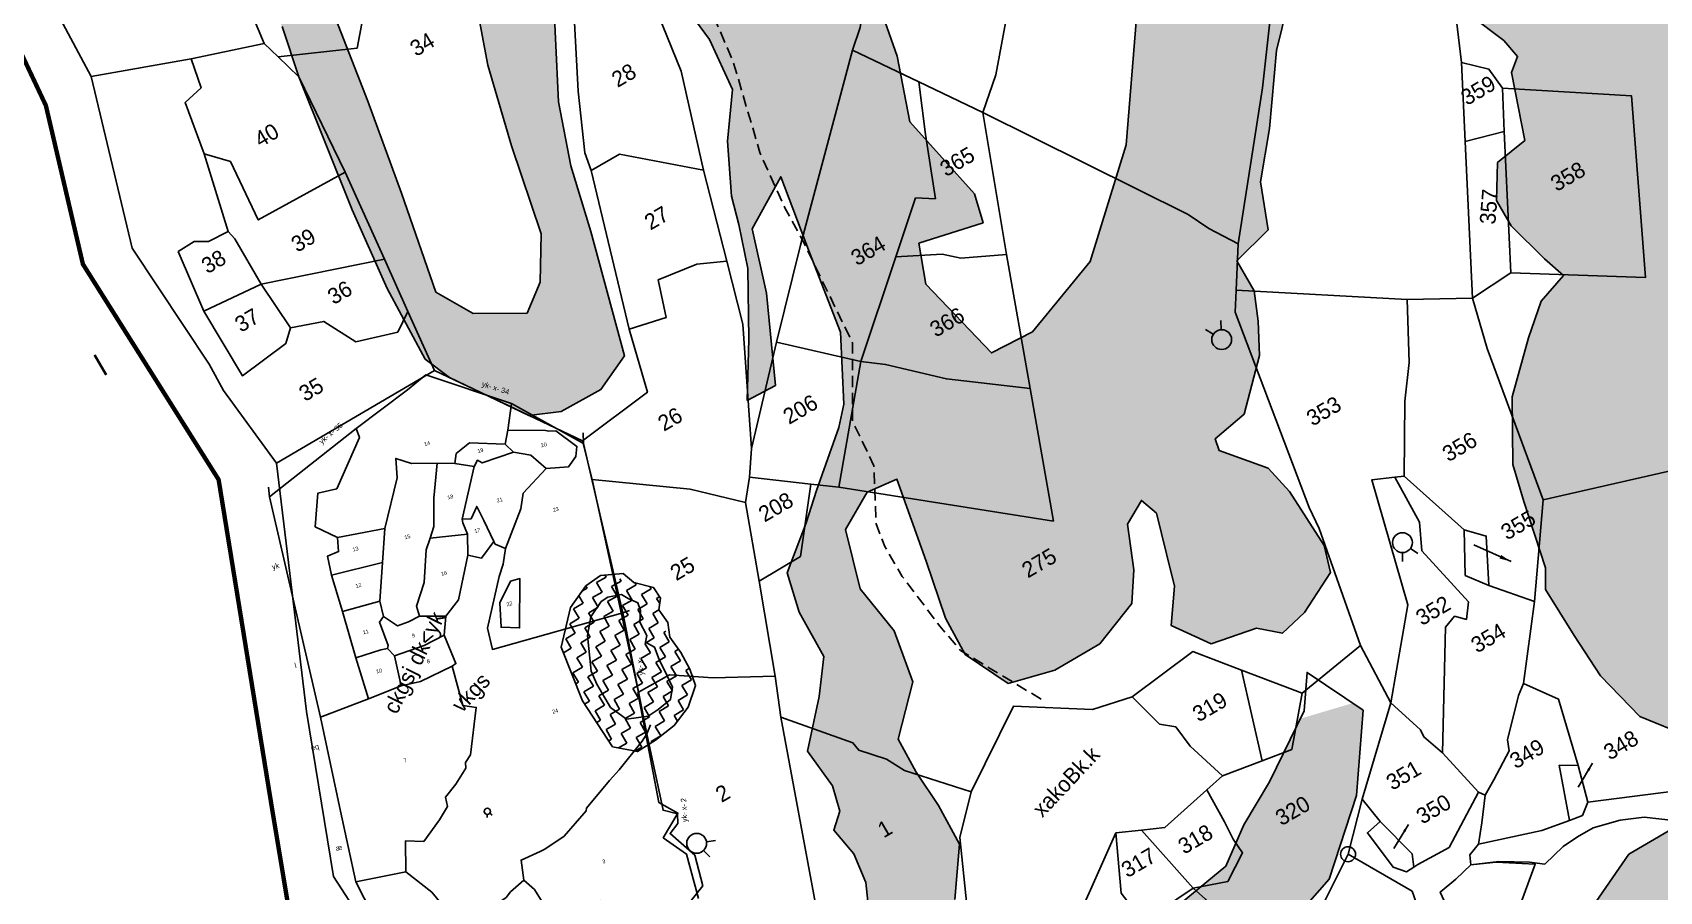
# Model space of a CAD drawing. Header units: metres. Extents: x 285341 to 287626, y 2002767 to 2006293.
# Drawn here: x 285866 to 286588, y 2004473 to 2004854 of the extents above; entities that cross this region are included whole.
import ezdxf
from ezdxf.enums import TextEntityAlignment as Align

# ---------------------------------------------------------------- set-up
doc = ezdxf.new("R2010")
doc.units = ezdxf.units.M
doc.header["$MEASUREMENT"] = 0
doc.linetypes.add('DASHDOT', pattern=[1, 0.5, -0.25, 0, -0.25])
doc.linetypes.add('DASHED', pattern=[0.75, 0.5, -0.25])
for name, color, linetype in [('LINE_FOOTPATH', 1, 'DASHED'), ('LINE_WATER', 4, 'Continuous'), ('POLY_HATCH', 12, 'Continuous'), ('POLY_PARCEL', 6, 'Continuous'), ('POLY_WATER', 4, 'Continuous'), ('SYM_ARROW', 1, 'Continuous'), ('SYM_STONE', 1, 'Continuous'), ('SYM_WELL', 1, 'Continuous'), ('TEXT_MAPIN', 7, 'Continuous'), ('TEXT_MAPOUT', 7, 'Continuous'), ('TEXT_PARCEL', 7, 'Continuous'), ('V_BOUND_STREAM_LINE', 7, 'DASHDOT')]:
    doc.layers.add(name, color=color, linetype=linetype)
doc.styles.get("Standard").update_dxf_attribs({"font": 'arial.ttf'})
doc.styles.add('TEXT_MAP', font='')
doc.styles.get('TEXT_MAP').set_extended_font_data('Kruti Dev 050')
doc.dimstyles.get("Standard").update_dxf_attribs({"dimtxt": 0.18, "dimasz": 0.18, "dimexe": 0.18, "dimexo": 0.0625, "dimgap": 0.09, "dimtad": 0, "dimtih": 1, "dimtoh": 1, "dimdec": 4, "dimzin": 0, "dimdsep": 46, "dimtxsty": 'Standard', "dimcen": 0.09, "dimadec": 0, "dimazin": 0, "dimtfac": 1, "dimtdec": 4, "dimtofl": 0, "dimtmove": 0, "dimatfit": 3, "dimfxl": 0, "dimtolj": 1, "dimtzin": 0, "dimarcsym": 0})
pattern_1 = [(30.2842, (286325.0513, 2002339.1785), (1.750771, 6.6660495), [4.87347, -4.87347]), (120.2842, (286329.2597, 2002341.636), (-6.6660495, 1.750771), [4.87347, -4.87347])]

# ---------------------------------------------------------------- blocks, each defined once
blk = doc.blocks.new('MOTWELL')
for points in [[(-1.54, 2.96), (-0.8, 1.55)], [(1.54, 2.96), (0.8, 1.55)]]:
    blk.add_lwpolyline(points)
blk.add_circle((0, 0), 1.74)
blk = doc.blocks.new('STONE')
blk.add_circle((0, 0), 0.851)
blk = doc.blocks.new('35')
at = {"layer": 'POLY_PARCEL'}
for points in [[(158.77, 884.92), (123.45, 908.24), (113.35, 903.61), (85.43, 892.33)], [(85.43, 892.33), (38.08, 871.75), (36.18, 816.34), (34.63, 765.8)], [(63.87, 845.19), (55.08, 852.62), (60.42, 867.58), (69.45, 867.23), (85.85, 887.77), (85.43, 892.33)], [(153.88, 873.25), (158.77, 884.92)], [(184.1, 776.76), (186.59, 858.14), (158.77, 884.92)], [(38.08, 871.75), (38.78, 876.19)], [(86.47, 843.43), (98.02, 864.95), (99.8, 873.98), (106.33, 869.7), (117.98, 866.85)], [(125.94, 864.6), (127.72, 868.87), (135.08, 872.08), (151.03, 867.19)], [(153.88, 873.25), (151.03, 867.19)], [(166.71, 851.28), (177.05, 849.38), (181.56, 853.18), (183.22, 857.58), (175.62, 867.19), (172.41, 867.79), (170.99, 868.5), (153.88, 873.25)], [(117.98, 866.85), (112.26, 851.38), (108.81, 838.56), (105.84, 833.69)], [(117.98, 866.85), (125.94, 864.6)], [(125.94, 864.6), (134.25, 860.8)], [(134.25, 860.8), (136.51, 863.29), (138.41, 861.51), (153.88, 862.68)], [(151.03, 867.19), (153.88, 862.68)], [(153.88, 862.68), (161.37, 859.24), (166.71, 851.28)], [(186.59, 858.14), (187.69, 863)], [(134.25, 860.8), (122.5, 838.42)], [(138.66, 819.9), (150.44, 836.09), (153.29, 842.85), (166.71, 851.28)], [(56.62, 828.8), (57.21, 837.94), (62.68, 838.66), (63.87, 845.19)], [(63.87, 845.19), (86.47, 843.43)], [(86.47, 843.43), (81.24, 828.47)], [(122.5, 838.42), (122.38, 836.75), (123.21, 831.06)], [(134.14, 824.53), (132.12, 835.21), (130.7, 842.45), (126.66, 837.59), (122.5, 838.42)], [(105.84, 833.69), (102.51, 828.83), (97.76, 814.34), (91.47, 804.49), (91.57, 799.67)], [(105.84, 833.69), (123.21, 831.06)], [(123.21, 831.06), (120.72, 821.44)], [(81.24, 828.47), (56.62, 828.8)], [(57.2, 811.05), (56.62, 828.8)], [(81.24, 828.47), (75.42, 811.26)], [(120.72, 821.44), (126.66, 818.47), (134.14, 824.53)], [(134.14, 824.53), (134.5, 823.1), (138.66, 819.9)], [(103.45, 796.58), (111.21, 802.32), (120.72, 821.44)], [(138.66, 819.9), (135.69, 813.08), (132.36, 807.98), (120.84, 786.01), (120.6, 775.8), (184.1, 776.76)], [(75.42, 811.26), (57.2, 811.05)], [(57.67, 788.49), (57.2, 811.05)], [(75.42, 811.26), (75.29, 803.83)], [(75.29, 803.83), (72.68, 801.81), (73.87, 790.17), (73.15, 788.87)], [(75.29, 803.83), (80.4, 797.89), (85.86, 798.37), (91.57, 799.67)], [(136.89, 804.52), (129.53, 795.97), (127.15, 784.81), (135.47, 782.31), (141.53, 804.63), (136.89, 804.52)], [(91.57, 799.67), (103.45, 796.58)], [(103.45, 796.58), (100.48, 788.16)], [(73.15, 788.87), (69.95, 789.11), (57.67, 788.49)], [(58.62, 768.42), (57.67, 788.49)], [(73.15, 788.87), (75.53, 784.71)], [(75.53, 784.71), (90.14, 785.78), (100.48, 788.16)], [(100.48, 788.16), (102.38, 773.79), (100.39, 773.13)], [(75.53, 784.71), (74.83, 770.36)], [(54.57, 685.48), (58.17, 699.57), (66.36, 697.07), (76.11, 705.03), (81.33, 710.13), (81.57, 714.52), (87.75, 719.27), (94.28, 725.21), (94.76, 727.94), (97.96, 730.79), (106.33, 751.52), (100.39, 754.01), (100.39, 773.13)], [(74.83, 770.36), (58.62, 768.42)], [(100.39, 773.13), (84.1, 770), (74.83, 770.36)], [(180.41, 719.03), (184.1, 776.76)], [(184.1, 776.76), (187.27, 777.01)], [(34.63, 765.8), (32.36, 720.82), (30.81, 686.99)], [(58.62, 768.42), (34.63, 765.8)], [(107.03, 667.65), (108.25, 676.97), (117.87, 678.63), (120.24, 679.11), (130.58, 682.67), (143.65, 691.45), (144.12, 692.64), (157.78, 702.49), (163.53, 706.11), (177.31, 716.32), (180.41, 719.03)], [(143.05, 611.44), (181.18, 638.86), (187.45, 643.44), (187.45, 658.28), (178.9, 671.1), (183.65, 674.78), (184.57, 679.13), (178.51, 682.46), (180.41, 719.03)], [(180.41, 719.03), (183.08, 722.66)], [(30.81, 686.99), (45.22, 620.15)], [(30.81, 686.99), (54.57, 685.48)], [(54.57, 685.48), (63.96, 673.25), (73.11, 653.3)], [(91.46, 659.94), (97.05, 661.84), (99.66, 663.85), (107.03, 667.65)], [(107.03, 667.65), (110.71, 662.07), (113.2, 654.12), (139.1, 649.13), (145.64, 630.85), (143.05, 611.44)], [(73.11, 653.3), (81.84, 657.44), (91.46, 659.94)], [(91.46, 659.94), (87.4, 619.32)], [(73.11, 653.3), (67.79, 622.05)], [(45.22, 620.15), (67.79, 622.05)], [(45.22, 620.15), (45.89, 616.32)], [(67.79, 622.05), (67.48, 618.42)], [(67.79, 622.05), (87.4, 619.32)], [(87.4, 619.32), (91.2, 610.54), (143.05, 611.44)], [(91.2, 610.54), (91.37, 606.27)], [(143.05, 611.44), (143.88, 607.46)]]:
    blk.add_lwpolyline(points, dxfattribs=at)
at = {"layer": 'SYM_WELL'}
for p, xscale, yscale, zscale, rotation in [((98.81, 703.11), 0.8419576398316168, 0.8419576398316168, 0.8419576398316168, 190.4666686674125), ((111.65, 652.57), 0.8162347748310665, 0.8162347748310665, 0.8162347748310665, 184.7473897039186)]:
    blk.add_blockref('MOTWELL', p, dxfattribs=dict(at, xscale=xscale, yscale=yscale, zscale=zscale, rotation=rotation))
at = {"layer": 'TEXT_MAPOUT', "style": 'TEXT_MAP'}
for s, rotation, p in [('yk- x- 35', 25.83878, (73.97, 892.01)), ('yk- x- 34', 327.49022, (152.83, 892.77)), ('yk- x-', 82.05195, (186.65, 750.24)), ('yk- x- 2', 78.22503, (189.24, 679.8)), ('yk- x- 300', 35.05807, (175.66, 627.37)), ('yk- 297', 36.28254, (55.58, 612.9)), ('x-', 52.79923, (57.11, 608.2)), ('yk- x-', 43.97827, (78.5, 612.04)), ('298', 57.07954, (83.74, 607.87)), ('yk- x-', 30.2419, (119.2, 602.03)), ('299', 42.86226, (125.13, 600.15))]:
    blk.add_text(s, height=2.5, rotation=rotation, dxfattribs=at).set_placement(p, align=Align.CENTER)
for s, p in [('yk', (32.44, 838.35)), ('l', (29.5, 791.02)), ('eq', (28.46, 751.64)), ('æ', (27.2, 703.26))]:
    blk.add_text(s, height=2.5, dxfattribs=at).set_placement(p, align=Align.CENTER)
at = {"layer": 'TEXT_PARCEL', "style": 'TEXT_MAP'}
for s, p in [('14', (115.77, 876.04)), ('19', (139.1, 866.47)), ('20', (168.45, 861.39)), ('18', (119.86, 849.07)), ('13', (70.66, 836.88)), ('21', (141.83, 841.73)), ('15', (95.64, 836.17)), ('17', (128.04, 830.54)), ('23', (166.14, 830.71)), ('12', (67.64, 819.98)), ('16', (107.85, 815.26)), ('11', (65.34, 798.13)), ('9', (86.42, 790.75)), ('22', (133.77, 793.54)), ('10', (66.69, 778.83)), ('8', (90.18, 777.24)), ('24', (141.59, 739.45)), ('7', (67.73, 735.24)), ('3', (145.49, 665.57)), ('6', (55.43, 653.78)), ('5', (80.12, 639.76)), ('4', (116.01, 639.27))]:
    blk.add_text(s, height=1.8, dxfattribs=at).set_placement(p, align=Align.CENTER)
blk = doc.blocks.new('TEXTARROW')
blk.add_leader([(0.04, -0.01), (8.68, -0.01)], dimstyle='Standard', override={"dimtxt": 2.5, "dimasz": 2.5, "dimexe": 1.25, "dimexo": 0.625, "dimgap": 0.625, "dimtad": 1, "dimtih": 0, "dimtoh": 0, "dimzin": 8, "dimcen": 2.5, "dimtofl": 1})
blk = doc.blocks.new('2145')
at = {"layer": 'POLY_HATCH'}
h = blk.add_hatch(dxfattribs=at)
h.set_pattern_fill('ZIGZAG', color=256, scale=38.987759, angle=30.28419, style=0)
h.set_pattern_definition(pattern_1)
h.paths.add_polyline_path([(286663.74, 2004919.17), (286669.63, 2004947.61), (286667.37, 2004990.02), (286660.37, 2005038.41), (286660.46, 2005081.48), (286641.89, 2005106.87), (286636.52, 2005122.48), (286621.21, 2005151.73), (286446.15, 2005078.52), (286460.36, 2005063.77), (286457.41, 2005039.39), (286461.52, 2005025.31), (286480.01, 2005006.59), (286499.39, 2004994.57), (286530.26, 2004989.94), (286560.87, 2004989.28), (286563.18, 2004978.27), (286545.25, 2004967.8), (286526.09, 2004955.92), (286512.64, 2004946), (286508.16, 2004937.21), (286503.76, 2004927.09), (286488.69, 2004934.08), (286484.29, 2004932.2), (286483.27, 2004923.36), (286489.13, 2004902.75), (286490.58, 2004888.5), (286496.52, 2004874.8), (286503.99, 2004862), (286518.81, 2004850.74), (286525, 2004843.67), (286522.27, 2004836.58), (286528.21, 2004806.41), (286516.09, 2004796.58), (286515.58, 2004779.81), (286522.15, 2004768.55), (286536.93, 2004753.83), (286545.39, 2004746.41), (286535.48, 2004735.14), (286529.89, 2004718.83), (286522.56, 2004692.57), (286522.9, 2004662.57), (286527.69, 2004646.14), (286537.3, 2004616.74), (286537.39, 2004607.18), (286550.03, 2004586.64), (286550.52, 2004585.91), (286874.65, 2004681.9), (286876.78, 2004689.04), (286877.4, 2004709.39), (286900.79, 2004726.89), (286927.52, 2004704.93), (286923.52, 2004696.37), (287267.14, 2004798.14), (287255.3, 2004812.99), (287240.27, 2004823.43), (287227.7, 2004869.65), (287231.24, 2004901.24), (287224.07, 2004913.52), (287228.12, 2004937.17), (287211.46, 2004964.52), (287154.11, 2005059.32), (287133.48, 2005094.64), (287100, 2005127.27), (287073.78, 2005162.76), (287055.42, 2005183.62), (287048.88, 2005223.06), (287051.05, 2005242.86), (287052.23, 2005270.24), (287061.32, 2005298.21), (287056.74, 2005331.92), (287055.81, 2005333.47), (286843.93, 2005244.87), (286849.82, 2005223.98), (286875.7, 2005190.36), (286892.25, 2005181.29), (286914.95, 2005159.55), (286913.94, 2005137.72), (286900.12, 2005112.16), (286887.69, 2005079.91), (286891.19, 2005048.22), (286904.87, 2005031.22), (286924.54, 2005018.96), (286967.04, 2005012.54), (286985.54, 2004980.86), (286951.9, 2004969.96), (286928.58, 2004986.33), (286906.13, 2004996.96), (286882.74, 2004992.05), (286821.12, 2004994.8), (286793.69, 2005007.52), (286773.09, 2005034.23), (286780.86, 2005048.76), (286809.99, 2005084.51), (286817.29, 2005091.28), (286802.99, 2005102.92), (286775.01, 2005131.56), (286776.33, 2005148.58), (286775, 2005176.54), (286788.59, 2005213.22), (286797.85, 2005225.6), (286736.83, 2005200.08), (286737.66, 2005137.28), (286740.85, 2005110.4), (286760.52, 2005083.15), (286738.22, 2005046.39), (286739.55, 2005018.43), (286759.92, 2004987.84), (286779.66, 2004966.88), (286815.64, 2004956.65), (286793.03, 2004939.7), (286758.77, 2004908.45), (286746.03, 2004881.02), (286718.92, 2004843.94), (286679.53, 2004817.19), (286666.71, 2004828.44), (286652.02, 2004853.6), (286661.88, 2004873.11)])
h = blk.add_hatch(dxfattribs=at)
h.set_pattern_fill('ZIGZAG', color=256, scale=38.987759, angle=30.28419, style=0)
h.set_pattern_definition(pattern_1)
h.paths.add_polyline_path([(286113.68, 2004765.98), (286104.88, 2004795.17), (286099.33, 2004823.5), (286098.04, 2004851.59), (286096.11, 2004893.71), (286091.32, 2004910.14), (286096.91, 2004926.45), (286085.45, 2004927.68), (286062.36, 2004918.03), (286061.58, 2004914.28), (286063.13, 2004865.75), (286068, 2004839.76), (286078.55, 2004804.04), (286091.71, 2004765.04), (286091.25, 2004743.49), (286085.49, 2004729.83), (286061.58, 2004729.59), (286045.01, 2004739.14), (286029.67, 2004783.05), (286014.81, 2004823.8), (285998.23, 2004866.3), (285995.37, 2004890.01), (285958.13, 2004874.44), (285968.71, 2004874.24), (285976.74, 2004856.96), (285984.24, 2004834.61), (286007.8, 2004775.55), (286023.35, 2004740.69), (286040.26, 2004709.37), (286051.05, 2004701.14), (286086.26, 2004684.4), (286100.51, 2004686.19), (286118.23, 2004695.85), (286128.68, 2004710.89)])
h.paths.add_polyline_path([(286249.6, 2004843.83), (286236.54, 2004881.19), (286233.58, 2004911.95), (286226.42, 2004977.74), (286225.48, 2004986.24), (286120.68, 2004942.42), (286128.26, 2004935.37), (286122.42, 2004923.03), (286134.63, 2004915.06), (286146.03, 2004899.06), (286152.4, 2004870.51), (286166.41, 2004851.23), (286176.62, 2004829.04), (286174.37, 2004806.05), (286176.21, 2004781.73), (286179.41, 2004769.18), (286183.34, 2004749.51), (286183.78, 2004718.18), (286183.14, 2004691.03), (286195.74, 2004697.7), (286191.76, 2004738.63), (286185.39, 2004767.18), (286197.98, 2004790.32), (286210.8, 2004756.61), (286224.51, 2004721.37), (286226.05, 2004689.31), (286223.79, 2004679.07), (286213.89, 2004651.03), (286209.23, 2004636.64), (286200.83, 2004614.57), (286206.21, 2004597.12), (286217.06, 2004577.36), (286215.02, 2004559.69), (286209.94, 2004535.44), (286221.05, 2004519.96), (286224.16, 2004508.73), (286221.52, 2004500.32), (286229.52, 2004490.84), (286272.28, 2004503.51), (286268.04, 2004511.3), (286258.05, 2004526.06), (286250.19, 2004540.7), (286256.68, 2004566.15), (286248.31, 2004588.72), (286233.28, 2004607.41), (286226.78, 2004633.82), (286236.34, 2004650.39), (286249.53, 2004656.03), (286262.52, 2004619.68), (286271.06, 2004594.46), (286279.82, 2004578.29), (286298.99, 2004565.46), (286319.61, 2004571.32), (286339.59, 2004582.98), (286353.85, 2004600.92), (286354.74, 2004615.86), (286351.83, 2004636.13), (286358.06, 2004646.64), (286364.81, 2004640.97), (286369.17, 2004622.91), (286372.76, 2004608.53), (286371.22, 2004591.16), (286389.03, 2004583.02), (286409.05, 2004589.91), (286420.62, 2004587.74), (286430.4, 2004596.88), (286442.01, 2004614.65), (286439.1, 2004626.68), (286423.73, 2004650.66), (286414.29, 2004660.93), (286392.51, 2004668.81), (286390.85, 2004674.02), (286403.69, 2004684.96), (286410.52, 2004710.91), (286409.79, 2004726.28), (286408.12, 2004739.72), (286400.35, 2004753.03), (286414.35, 2004766.7), (286410.84, 2004788), (286414.89, 2004811.65), (286417.96, 2004846.39), (286425.76, 2004877.73), (286427.25, 2004934.59), (286431.09, 2004965.66), (286417.08, 2004993.18), (286407.73, 2005010.38), (286401.15, 2005021.64), (286419.42, 2005035.06), (286428.55, 2005058.24), (286435.04, 2005073.88), (286336.79, 2005032.79), (286337.83, 2005020.31), (286340.33, 2004996.78), (286345.08, 2004930.83), (286355.9, 2004860.92), (286351.33, 2004804.52), (286335.33, 2004752.7), (286309.77, 2004721.53), (286291.52, 2004712.12), (286262.45, 2004742.62), (286259.34, 2004760.8), (286287.77, 2004769.91), (286284.04, 2004782.72), (286255.36, 2004814.71)])
h = blk.add_hatch(dxfattribs=at)
h.set_pattern_fill('ZIGZAG', color=256, scale=38.987759, angle=30.28419, style=0)
h.set_pattern_definition(pattern_1)
h.paths.add_polyline_path([(286277.39, 2004494.11), (286272.28, 2004503.51), (286229.52, 2004490.84), (286230.45, 2004489.75), (286235.78, 2004477.07), (286237.33, 2004461.49), (286248.03, 2004454.99), (286265.49, 2004452.14), (286275.27, 2004469.52)])
h.paths.add_polyline_path([(286815.03, 2004574.26), (286801.2, 2004593.67), (286803.21, 2004607.34), (286815.02, 2004619.24), (286838.79, 2004640.62), (286870.02, 2004666.35), (286874.65, 2004681.9), (286550.52, 2004585.91), (286561.82, 2004568.81), (286579.2, 2004550.81), (286593.67, 2004544.85), (286615.07, 2004538.8), (286640.68, 2004545.52), (286684.86, 2004565.14), (286704.54, 2004577.32), (286701.6, 2004569.42), (286682.56, 2004551.44), (286668.6, 2004541.23), (286651.66, 2004519.66), (286637.06, 2004507.02), (286616.14, 2004501.67), (286591.81, 2004499.81), (286574.39, 2004489.64), (286556.89, 2004464.32), (286545.67, 2004436.48), (286540.04, 2004408.48), (286536.33, 2004396.01), (286532.96, 2004378.26), (286533.13, 2004359.13), (286533.44, 2004342.15), (286538.04, 2004324.52), (286544.06, 2004309.5), (286543.42, 2004298.83), (286537.62, 2004273.47), (286553.39, 2004231.18), (286563.21, 2004219.07), (286579.35, 2004207.9), (286590.28, 2004195.06), (286597.1, 2004187.64), (286757.63, 2004240.57), (286758.65, 2004248.34), (286773.88, 2004252.23), (286779.46, 2004247.77), (287247.21, 2004401.99), (287259.04, 2004423.87), (287269.07, 2004445.52), (287276.79, 2004445.23), (287277.3, 2004411.91), (287448.61, 2004468.4), (287433.13, 2004501.24), (287423.05, 2004541.09), (287394.9, 2004577.52), (287385.37, 2004605.6), (287381.14, 2004634.02), (287363.16, 2004653.05), (287323.15, 2004692.16), (287294.08, 2004739.52), (287283.19, 2004755.81), (287275.84, 2004787.22), (287267.14, 2004798.14), (286923.52, 2004696.37), (286913.07, 2004674), (286908.8, 2004657.76), (286916.5, 2004621.02), (286927, 2004585.92), (286949.93, 2004553.08), (287020.1, 2004552.82), (287045.12, 2004524.95), (287054.22, 2004496.52), (287046.38, 2004460.71), (287049.96, 2004435.31), (287051.05, 2004418.45), (287015.16, 2004404.99), (286980.81, 2004397.42), (286956.89, 2004378.45), (286931.79, 2004385.04), (286883.22, 2004380.42), (286859.6, 2004386.62), (286839.93, 2004413.87), (286835.27, 2004426.14), (286811.26, 2004415.87), (286786.24, 2004413.75), (286764.79, 2004431.21), (286756.55, 2004453.89), (286774.65, 2004465.71), (286786.46, 2004477.6), (286773.71, 2004510.14), (286774.48, 2004528.09), (286805.48, 2004534.95), (286833.92, 2004529.06), (286865.47, 2004534.99), (286898.96, 2004533.31), (286911.31, 2004544.27), (286890.17, 2004556.92), (286854.12, 2004560.85)])
h = blk.add_hatch(dxfattribs=at)
h.set_pattern_fill('ZIGZAG', color=256, scale=38.987759, angle=30.28419, style=0)
h.set_pattern_definition(pattern_1)
h.paths.add_polyline_path([(286110.1, 2004557.64), (286123.42, 2004537.36), (286134.43, 2004535.22), (286142.45, 2004540.2), (286150.72, 2004546.8), (286156.94, 2004554.86), (286160.21, 2004564.45), (286157.67, 2004571.83), (286153.65, 2004579.23), (286143.19, 2004593.81), (286144.66, 2004603.23), (286141.61, 2004607.95), (286120.17, 2004613.58), (286118.04, 2004613.39), (286111.59, 2004608.74), (286104.78, 2004599.15), (286100.54, 2004581.6)])
h = blk.add_hatch(dxfattribs=at)
h.set_pattern_fill('ZIGZAG', color=256, scale=38.987759, angle=30.28419, style=0)
h.set_pattern_definition(pattern_1)
h.paths.add_polyline_path([(286453.52, 2004515.64), (286456.39, 2004553.55), (286451.77, 2004556.67), (286428.57, 2004549.79), (286414.9, 2004521.82), (286403.56, 2004502.7), (286395.56, 2004484.29), (286364.33, 2004458.55), (286335.27, 2004444.08), (286276.77, 2004428.66), (286265.43, 2004409.54), (286240.02, 2004390.96), (286228.99, 2004382.01), (286187.28, 2004301.43), (286197.16, 2004260.96), (286209.6, 2004218.25), (286200.44, 2004195.4), (286180.16, 2004187.31), (286140.99, 2004194.43), (286126.46, 2004217.18), (286120.47, 2004242.42), (286106.24, 2004290.34), (286095.58, 2004327.85), (286069.63, 2004340.18), (286051.84, 2004323.54), (286026.6, 2004257.57), (286008.12, 2004199.3), (286021.1, 2004170.64), (286024.53, 2004147.65), (286032.54, 2004121.09), (286054.61, 2004094), (286089.66, 2004083.23), (286113.59, 2004072.21), (286156.64, 2004079.86), (286190.91, 2004081.12), (286215.9, 2004061.95), (286257.18, 2004075.56), (286234.58, 2004079.14), (286203.65, 2004093.56), (286155.32, 2004092.83), (286126.32, 2004129.63), (286099.58, 2004168.99), (286095.54, 2004186.62), (286131.98, 2004184.16), (286167.42, 2004159.88), (286192.13, 2004166.81), (286215.36, 2004174.13), (286233.62, 2004198.53), (286244.41, 2004218.58), (286239.12, 2004255.48), (286246.1, 2004297.04), (286240.19, 2004328.58), (286256.58, 2004351.89), (286288.82, 2004384.47), (286308.71, 2004391.08), (286335.6, 2004394.29), (286369.78, 2004419.25), (286401.17, 2004442.58), (286413.91, 2004440.02), (286421.14, 2004425.5), (286434.44, 2004392.03), (286424.57, 2004372.53), (286409.75, 2004310.14), (286402.22, 2004239.52), (286401.77, 2004171.78), (286396.88, 2004121.62), (286420.97, 2004129.57), (286413.82, 2004157.57), (286411.02, 2004185.92), (286419.24, 2004238.21), (286418.69, 2004269.13), (286421.17, 2004290.57), (286423.26, 2004325.53), (286425.51, 2004343.08), (286436.62, 2004358.32), (286448.5, 2004376.5), (286439.33, 2004413.63), (286421.13, 2004455.49), (286441.41, 2004478.57)])
h.paths.add_polyline_path([(286423.54, 2004119.52), (286420.97, 2004129.57), (286396.88, 2004121.62), (286394.8, 2004100.23), (286360.85, 2004079.15), (286302.99, 2004090.66), (286285.74, 2004084.98), (286264.88, 2004074.34), (286257.18, 2004075.56), (286215.9, 2004061.95), (286236.22, 2004046.36), (286258.52, 2004023.15), (286289.45, 2004023.71), (286317.5, 2004031.35), (286393.25, 2004064.34), (286412.75, 2004084.47)])
at = {"layer": 'LINE_FOOTPATH', "ltscale": 10, "flags": 128}
blk.add_lwpolyline([(286313.5, 2004558.48), (286277.73, 2004580.12), (286268.56, 2004590.87), (286251.94, 2004612.96), (286244.2, 2004626.2), (286240.39, 2004636.25), (286239.35, 2004662.07), (286229.92, 2004681.76), (286229.92, 2004716.44), (286207.41, 2004762.76), (286199.81, 2004776.49), (286188.78, 2004801.02), (286176.99, 2004841.07), (286166.99, 2004864.55), (286161.85, 2004899.54), (286162.53, 2004930.91), (286154.31, 2004954.19), (286140.63, 2004984.07), (286124.93, 2005031.47), (286109.23, 2005054.1), (286098.24, 2005065.85), (286074.36, 2005074.2), (286064.65, 2005081.56), (286055.78, 2005097.44), (286043.79, 2005127.18), (286036.3, 2005161.22), (286039.43, 2005191.95), (286054.92, 2005219.47), (286094.25, 2005258.96), (286088.96, 2005281.47), (286078.63, 2005322.51), (286074.2, 2005371.13), (286067.08, 2005409.5), (286059.75, 2005427.9), (286028.1, 2005472.19), (285994.81, 2005517.17), (285943.87, 2005575.38), (285908.32, 2005622.65), (285899.4, 2005639.33), (285894.62, 2005658.84), (285901.73, 2005684.88), (285925.17, 2005730.36), (285938.31, 2005764.46), (285933.78, 2005784.94), (285923.64, 2005828.08), (285926.05, 2005855.09), (285935.62, 2005877.61), (285963.07, 2005900.66), (286004.46, 2005928.13), (286037.19, 2005953.44), (286056.3, 2005967.88), (286091.83, 2005991.94), (286113.42, 2006006.61), (286123.9, 2006032.55), (286133.13, 2006057.76), (286142.96, 2006086.22), (286161.78, 2006119.09), (286186.36, 2006140.31), (286206.52, 2006152.49), (286233.48, 2006170.71), (286253.84, 2006179.71)], dxfattribs=at)
at = {"layer": 'LINE_WATER'}
blk.add_lwpolyline([(286594.12, 2004504.56), (286581.11, 2004506.01), (286570.49, 2004504.72), (286558.5, 2004501.34), (286551.55, 2004497.28), (286545.13, 2004493.03), (286537.03, 2004485.2), (286530.26, 2004486.16), (286516.63, 2004486.47), (286504.21, 2004484.89)], dxfattribs=at)
at = {"layer": 'POLY_HATCH'}
for points in [[(285976.74, 2004856.96), (285984.24, 2004834.61), (286007.8, 2004775.55), (286023.35, 2004740.69), (286040.26, 2004709.37), (286051.05, 2004701.14), (286086.26, 2004684.4), (286100.51, 2004686.19), (286118.23, 2004695.85), (286128.68, 2004710.89), (286113.68, 2004765.98), (286104.88, 2004795.17), (286099.33, 2004823.5), (286098.04, 2004851.59), (286096.11, 2004893.71)], [(286063.13, 2004865.75), (286068, 2004839.76), (286078.55, 2004804.04), (286091.71, 2004765.04), (286091.25, 2004743.49), (286085.49, 2004729.83), (286061.58, 2004729.59), (286045.01, 2004739.14), (286029.67, 2004783.05), (286014.81, 2004823.8), (285998.23, 2004866.3)], [(286152.4, 2004870.51), (286166.41, 2004851.23), (286176.62, 2004829.04), (286174.37, 2004806.05), (286176.21, 2004781.73), (286179.41, 2004769.18), (286183.34, 2004749.51), (286183.78, 2004718.18), (286183.14, 2004691.03), (286195.74, 2004697.7), (286191.76, 2004738.63), (286185.39, 2004767.18), (286197.98, 2004790.32), (286210.8, 2004756.61), (286224.51, 2004721.37), (286226.05, 2004689.31), (286223.79, 2004679.07), (286213.89, 2004651.03), (286209.23, 2004636.64), (286200.83, 2004614.57), (286206.21, 2004597.12), (286217.06, 2004577.36), (286215.02, 2004559.69), (286209.94, 2004535.44), (286221.05, 2004519.96), (286224.16, 2004508.73), (286221.52, 2004500.32), (286230.45, 2004489.75), (286235.78, 2004477.07), (286237.33, 2004461.49)], [(286275.27, 2004469.52), (286277.39, 2004494.11), (286268.04, 2004511.3), (286258.05, 2004526.06), (286250.19, 2004540.7), (286256.68, 2004566.15), (286248.31, 2004588.72), (286233.28, 2004607.41), (286226.78, 2004633.82), (286236.34, 2004650.39), (286249.53, 2004656.03), (286262.52, 2004619.68), (286271.06, 2004594.46), (286279.82, 2004578.29), (286298.99, 2004565.46), (286319.61, 2004571.32), (286339.59, 2004582.98), (286353.85, 2004600.92), (286354.74, 2004615.86), (286351.83, 2004636.13), (286358.06, 2004646.64), (286364.81, 2004640.97), (286369.17, 2004622.91), (286372.76, 2004608.53), (286371.22, 2004591.16), (286389.03, 2004583.02), (286409.05, 2004589.91), (286420.62, 2004587.74), (286430.4, 2004596.88), (286442.01, 2004614.65), (286439.1, 2004626.68), (286423.73, 2004650.66), (286414.29, 2004660.93), (286392.51, 2004668.81), (286390.85, 2004674.02), (286403.69, 2004684.96), (286410.52, 2004710.91), (286409.79, 2004726.28), (286408.12, 2004739.72), (286400.35, 2004753.03), (286414.35, 2004766.7), (286410.84, 2004788), (286414.89, 2004811.65), (286417.96, 2004846.39), (286425.76, 2004877.73)], [(286503.99, 2004862), (286518.81, 2004850.74), (286525, 2004843.67), (286522.27, 2004836.58), (286528.21, 2004806.41), (286516.09, 2004796.58), (286515.58, 2004779.81), (286522.15, 2004768.55), (286536.93, 2004753.83), (286545.39, 2004746.41), (286535.48, 2004735.14), (286529.89, 2004718.83), (286522.56, 2004692.57), (286522.9, 2004662.57), (286527.69, 2004646.14), (286537.3, 2004616.74), (286537.39, 2004607.18), (286550.03, 2004586.64), (286561.82, 2004568.81), (286579.2, 2004550.81), (286593.67, 2004544.85)], [(286591.81, 2004499.81), (286574.39, 2004489.64), (286556.89, 2004464.32), (286545.67, 2004436.48), (286540.04, 2004408.48), (286536.33, 2004396.01), (286532.96, 2004378.26), (286533.13, 2004359.13), (286533.44, 2004342.15), (286538.04, 2004324.52), (286544.06, 2004309.5), (286543.42, 2004298.83), (286537.62, 2004273.47), (286553.39, 2004231.18), (286563.21, 2004219.07), (286579.35, 2004207.9), (286590.28, 2004195.06)], [(286236.54, 2004881.19), (286249.6, 2004843.83), (286255.36, 2004814.71), (286284.04, 2004782.72), (286287.77, 2004769.91), (286259.34, 2004760.8), (286262.45, 2004742.62), (286291.52, 2004712.12), (286309.77, 2004721.53), (286335.33, 2004752.7), (286351.33, 2004804.52), (286355.9, 2004860.92)], [(286100.54, 2004581.6), (286104.78, 2004599.15), (286111.59, 2004608.74), (286118.04, 2004613.39), (286128.16, 2004614.28), (286132.88, 2004610.24), (286141.61, 2004607.95), (286144.66, 2004603.23), (286143.85, 2004598.03), (286147.98, 2004592.47), (286148.87, 2004585.9), (286153.65, 2004579.23), (286157.67, 2004571.83), (286160.21, 2004564.45), (286156.94, 2004554.86), (286150.72, 2004546.8), (286142.45, 2004540.2), (286134.43, 2004535.22), (286123.42, 2004537.36), (286110.1, 2004557.64), (286100.54, 2004581.6)], [(286113.93, 2004570.81), (286112.33, 2004586.72), (286113.74, 2004594.93), (286118.33, 2004601.74), (286121.29, 2004603.77), (286127.39, 2004604.96), (286130.25, 2004603.09), (286134.61, 2004601.2), (286135.75, 2004597.73), (286135.51, 2004592.57), (286138.64, 2004586.72), (286138.03, 2004583.7), (286141.94, 2004581.56), (286144.02, 2004575.98), (286147.44, 2004569.11), (286149.96, 2004563.78), (286149.06, 2004558.24), (286143.62, 2004553.88), (286139.12, 2004550.96), (286129.61, 2004549.54), (286122.41, 2004554.79), (286116.36, 2004565.14), (286113.93, 2004570.81)], [(286364.33, 2004458.55), (286395.56, 2004484.29), (286403.56, 2004502.7), (286414.9, 2004521.82), (286430.28, 2004553.29), (286431.6, 2004570.31), (286456.39, 2004553.55), (286453.52, 2004515.64), (286441.41, 2004478.57), (286421.13, 2004455.49)]]:
    blk.add_lwpolyline(points, dxfattribs=at)
at = {"layer": 'POLY_PARCEL'}
for points in [[(286028.98, 2004981.23), (286025.25, 2004955.3), (286023.77, 2004912.76), (286018.95, 2004899.35), (286017.32, 2004885.76), (286010.02, 2004847.34), (285974.99, 2004843.47)], [(286261.24, 2004984.22), (286252.08, 2004945.44), (286250.98, 2004933.87), (286243.23, 2004908.5), (286237.94, 2004885.94), (286233.24, 2004856.55), (286229.92, 2004846.42)], [(286287.63, 2004818.78), (286293.42, 2004835.54), (286303.54, 2004889.62), (286310.39, 2004932.9), (286317.05, 2004966.66)], [(286426.22, 2004939.08), (286423.11, 2004911.54), (286418.04, 2004885.69), (286411.74, 2004829.75), (286401.06, 2004760.59)], [(286488.12, 2004940.96), (286500.02, 2004840.98)], [(286163.77, 2004793.22), (286153.8, 2004837.21), (286118.7, 2004923.64), (286102.08, 2004924.63)], [(286102.08, 2004924.63), (286105.72, 2004872.61), (286108.07, 2004828.21), (286111.03, 2004800.9), (286113.92, 2004793.02)], [(285968.73, 2004849.46), (285958.21, 2004875.09)], [(285936.42, 2004842.57), (285968.73, 2004849.46)], [(285974.99, 2004843.47), (285968.73, 2004849.46)], [(286229.92, 2004846.42), (286206.79, 2004759.96), (286196.09, 2004716.82)], [(286229.92, 2004846.42), (286259.25, 2004832.37)], [(285892.09, 2004834.75), (285936.42, 2004842.57)], [(285936.42, 2004842.57), (285940.82, 2004829.77), (285933.7, 2004823.22), (285942.18, 2004800.5)], [(286004.78, 2004792.4), (285984.24, 2004834.61), (285974.99, 2004843.47)], [(286518.22, 2004829.58), (286512.24, 2004838.05), (286500.02, 2004840.98)], [(286500.02, 2004840.98), (286501.67, 2004805.9)], [(286259.25, 2004832.37), (286262.26, 2004809.09), (286266.62, 2004780.55), (286257.87, 2004780.91), (286249.15, 2004754.83)], [(286259.25, 2004832.37), (286287.63, 2004818.78)], [(286518.22, 2004829.58), (286575.57, 2004826.18), (286581.68, 2004745.54), (286521.93, 2004747.71)], [(286519.09, 2004810.34), (286518.22, 2004829.58)], [(286298.14, 2004755.75), (286287.63, 2004818.78)], [(286287.63, 2004818.78), (286378.79, 2004773.55), (286387.93, 2004767.27), (286401.06, 2004760.59)], [(286501.67, 2004805.9), (286519.09, 2004810.34)], [(286521.93, 2004747.71), (286519.09, 2004810.34)], [(285942.18, 2004800.5), (285953.78, 2004797.03), (285966.18, 2004771.13), (286004.78, 2004792.4)], [(285942.18, 2004800.5), (285952.85, 2004765.94)], [(286501.67, 2004805.9), (286504.94, 2004736.42)], [(286113.92, 2004793.02), (286126.42, 2004800.38), (286163.77, 2004793.22)], [(286174.04, 2004752.83), (286163.77, 2004793.22)], [(286022.12, 2004753.78), (286004.78, 2004792.4)], [(286113.92, 2004793.02), (286130.7, 2004722.7)], [(285952.85, 2004765.94), (285944.14, 2004761.54), (285937.66, 2004761.51), (285930.67, 2004757.09), (285942.05, 2004730.59)], [(285967.45, 2004742.69), (285955.7, 2004762.82), (285952.85, 2004765.94)], [(286401.06, 2004760.59), (286400.12, 2004739.92)], [(285967.45, 2004742.69), (286022.12, 2004753.78)], [(286032.59, 2004730.45), (286022.12, 2004753.78)], [(286130.7, 2004722.7), (286147.17, 2004727.84), (286143.58, 2004744.53), (286160.72, 2004751.47), (286174.04, 2004752.83)], [(286185, 2004669.65), (286181.16, 2004724.81), (286174.04, 2004752.83)], [(286249.15, 2004754.83), (286233.6, 2004708.32)], [(286249.15, 2004754.83), (286269.7, 2004755.89), (286277.88, 2004754.17), (286298.14, 2004755.75)], [(286308.64, 2004696.28), (286298.14, 2004755.75)], [(285942.05, 2004730.59), (285967.45, 2004742.69)], [(285980.48, 2004723.31), (285967.45, 2004742.69)], [(286504.94, 2004736.42), (286521.93, 2004747.71)], [(286400.12, 2004739.92), (286399.68, 2004730.22), (286432.54, 2004643.51), (286436.91, 2004634.26), (286455.22, 2004582.31)], [(286400.12, 2004739.92), (286476.02, 2004735.82)], [(286476.02, 2004735.82), (286476.8, 2004707.86), (286475, 2004690.73), (286474.72, 2004657.38)], [(286476.02, 2004735.82), (286504.94, 2004736.42)], [(286504.94, 2004736.42), (286511.41, 2004714.06), (286536.26, 2004646.92)], [(285942.05, 2004730.59), (285959.11, 2004701.95), (285978.42, 2004716.3), (285980.48, 2004723.31)], [(285980.48, 2004723.31), (285995.24, 2004726.13), (286009.45, 2004717.01), (286028.08, 2004721.39), (286032.59, 2004730.45)], [(286044.31, 2004704.35), (286032.59, 2004730.45)], [(286130.7, 2004722.7), (286138.87, 2004694.67), (286110.09, 2004673.07)], [(286196.09, 2004716.82), (286185, 2004669.65)], [(286233.6, 2004708.32), (286196.09, 2004716.82)], [(286536.26, 2004646.92), (286599.97, 2004661.42), (286610.19, 2004660.89), (286706.16, 2004682.09), (286719.05, 2004714.83)], [(286233.6, 2004708.32), (286223.75, 2004652.52)], [(286233.6, 2004708.32), (286244.56, 2004707.04), (286271.56, 2004700.61), (286308.64, 2004696.28)], [(286044.31, 2004704.35), (285974.24, 2004663.22)], [(286110.09, 2004673.07), (286044.31, 2004704.35)], [(286223.75, 2004652.52), (286319.03, 2004637.45), (286308.64, 2004696.28)], [(286114.32, 2004655.87), (286110.09, 2004673.07)], [(286184.09, 2004657), (286185, 2004669.65)], [(286182.43, 2004645.78), (286184.09, 2004657)], [(286184.09, 2004657), (286211.36, 2004653.83)], [(286468.78, 2004556.75), (286476.21, 2004600.36), (286460.27, 2004655.78), (286470.49, 2004656.91)], [(286470.49, 2004656.91), (286474.72, 2004657.38)], [(286470.49, 2004656.91), (286481.46, 2004637.06), (286482.42, 2004624.3), (286503.2, 2004601.59), (286502.24, 2004593.86), (286497, 2004595.23), (286492.94, 2004590.47), (286491.65, 2004534.57)], [(286474.72, 2004657.38), (286501.26, 2004633.59)], [(286114.32, 2004655.87), (286157.79, 2004651.71), (286182.43, 2004645.78)], [(286134.85, 2004561.53), (286114.32, 2004655.87)], [(286211.36, 2004653.83), (286206.82, 2004621.8), (286188.38, 2004610.89)], [(286211.36, 2004653.83), (286223.75, 2004652.52)], [(286188.38, 2004610.89), (286182.43, 2004645.78)], [(286536.26, 2004646.92), (286532.48, 2004601.84)], [(286512.25, 2004608.92), (286511.09, 2004630.8), (286501.26, 2004633.59)], [(286501.26, 2004633.59), (286501.77, 2004613.4), (286512.25, 2004608.92)], [(286195.57, 2004568.65), (286188.38, 2004610.89)], [(286512.25, 2004608.92), (286532.48, 2004601.84)], [(286532.48, 2004601.84), (286527.54, 2004565.33)], [(286353.93, 2004559.43), (286380.8, 2004579.57), (286402.54, 2004571.27)], [(286429.35, 2004561.05), (286455.22, 2004582.31)], [(286455.22, 2004582.31), (286468.78, 2004556.75)], [(286402.54, 2004571.27), (286429.35, 2004561.05)], [(286402.54, 2004571.27), (286411.62, 2004531.12)], [(286134.85, 2004561.53), (286148.71, 2004569.29), (286167.98, 2004567.9), (286195.57, 2004568.65)], [(286195.57, 2004568.65), (286198.07, 2004550.52)], [(286527.54, 2004565.33), (286525.38, 2004560.07), (286520.43, 2004540.44), (286521.28, 2004535.47), (286514.44, 2004522.6), (286510.59, 2004515.84)], [(286551.85, 2004528.97), (286543.19, 2004558.42), (286527.54, 2004565.33)], [(286161.57, 2004469.97), (286156.25, 2004489.66), (286145.86, 2004496.91), (286152.42, 2004507.92), (286143.92, 2004512.52), (286134.54, 2004561.36), (286134.85, 2004561.53)], [(286282.45, 2004517.35), (286301.29, 2004555.34), (286336.3, 2004553.92), (286353.93, 2004559.43)], [(286353.93, 2004559.43), (286366.08, 2004547.4), (286373.3, 2004546.15), (286379.68, 2004537.58), (286394.03, 2004524.37)], [(286411.62, 2004531.12), (286424.75, 2004536.16), (286429.35, 2004561.05)], [(286456.08, 2004514), (286468.78, 2004556.75)], [(286468.78, 2004556.75), (286481.85, 2004544.91), (286483.38, 2004541.7), (286491.65, 2004534.57)], [(286198.07, 2004550.52), (286213.89, 2004465.32)], [(286198.07, 2004550.52), (286230.03, 2004539.11), (286232.62, 2004535.85), (286244.92, 2004531.76), (286252.91, 2004526.86), (286282.45, 2004517.35)], [(286491.65, 2004534.57), (286507.6, 2004517.15)], [(286394.03, 2004524.37), (286411.62, 2004531.12)], [(286551.85, 2004528.97), (286543.45, 2004529.15), (286547.95, 2004504.64)], [(286556.21, 2004512.72), (286551.85, 2004528.97)], [(286387.11, 2004518.18), (286394.03, 2004524.37)], [(286622.06, 2004521.12), (286556.21, 2004512.72)], [(286283.61, 2004438.4), (286277.55, 2004497.07), (286282.45, 2004517.35)], [(286358.15, 2004500.38), (286368.52, 2004501.56), (286387.11, 2004518.18)], [(286380.95, 2004474.62), (286396.37, 2004477.48), (286402.96, 2004490.21), (286398.73, 2004496.28), (286394.92, 2004503.96), (286387.11, 2004518.18)], [(286547.95, 2004504.64), (286553.76, 2004506.81), (286556.21, 2004512.72)], [(286507.7, 2004494.15), (286535.81, 2004500.09), (286547.95, 2004504.64)], [(286322.37, 2004444.21), (286346.73, 2004499.08)], [(286346.73, 2004499.08), (286358.15, 2004500.38)], [(286346.73, 2004499.08), (286349.09, 2004472.41), (286358.9, 2004459.7), (286380.95, 2004474.62)], [(286380.95, 2004474.62), (286358.15, 2004500.38)], [(286464.03, 2004504.2), (286478.21, 2004489.76), (286478.93, 2004483.91)], [(286449.73, 2004489.64), (286437.31, 2004464.76), (286433.13, 2004461.97), (286425.12, 2004444.66), (286448.7, 2004420.86)], [(286523.1, 2004438.58), (286526.81, 2004469.11), (286532.78, 2004485.23), (286515.53, 2004486.09), (286504.21, 2004484.89)], [(286380.95, 2004474.62), (286386.56, 2004469.7), (286399.21, 2004452.15), (286402.52, 2004441.79), (286407.88, 2004428.52), (286396.45, 2004429.36), (286376.61, 2004429.35)]]:
    blk.add_lwpolyline(points, dxfattribs=at)
at = {"layer": 'POLY_WATER'}
for points in [[(285878.48, 2004860.21), (285892.09, 2004834.75)], [(285892.09, 2004834.75), (285910.17, 2004758.62), (285944.38, 2004707.19), (285950.8, 2004695.48), (285974.24, 2004663.22)], [(285974.24, 2004663.22), (285987.62, 2004552.96), (285999.48, 2004479.7), (286036.39, 2004422.88)], [(286449.73, 2004489.64), (286456.08, 2004514)], [(286456.08, 2004514), (286464.03, 2004504.2)], [(286478.93, 2004483.91), (286480.75, 2004485.08), (286494.67, 2004492.65), (286507.6, 2004517.15)], [(286507.6, 2004517.15), (286510.59, 2004515.84)], [(286510.59, 2004515.84), (286509.13, 2004503.59), (286507.7, 2004494.15)], [(286464.03, 2004504.2), (286458.33, 2004499.2), (286469.75, 2004483.93), (286475.69, 2004481.85), (286478.93, 2004483.91)], [(286507.7, 2004494.15), (286503.81, 2004489.38), (286504.21, 2004484.89)], [(286448.7, 2004420.86), (286453.03, 2004425.47), (286462.24, 2004431.12), (286473.61, 2004439.71), (286485.34, 2004452.95), (286478.22, 2004473.23), (286449.73, 2004489.64)], [(286504.21, 2004484.89), (286497.63, 2004478.55), (286490.69, 2004472.83), (286499.27, 2004454.32)]]:
    blk.add_lwpolyline(points, dxfattribs=at)
at = {"layer": 'V_BOUND_STREAM_LINE', "ltscale": 10, "const_width": 1.95, "flags": 128}
blk.add_lwpolyline([(285624.64, 2006209.02), (285554.55, 2006147.17), (285553.24, 2006076.23), (285511.49, 2006049.12), (285366.17, 2006067.85), (285341.67, 2006043.13), (285391.27, 2005851.61), (285456.83, 2005637.85), (285494.24, 2005515.56), (285505.1, 2005480.85), (285510.64, 2005395.3), (285504.49, 2005296.9), (285547.32, 2005174.63), (285680.15, 2005105.87), (285743.55, 2005071.81), (285826, 2004919.37), (285871.92, 2004821.91), (285888.36, 2004751.5), (285948.58, 2004655.87), (285972.23, 2004510.2), (285979.27, 2004467.87), (286008.28, 2004422.88), (286012.41, 2004388.57), (286032.77, 2004352.78), (285971.54, 2004204.81), (286016.21, 2004071.97), (286093.73, 2004048.36), (286159.03, 2004036.08), (286205.87, 2003987.8), (286216.45, 2003922.73), (286213.57, 2003784.77), (286218.58, 2003606.01), (286229.31, 2003512.53), (286236.76, 2003395.38), (286269.74, 2003289.13), (286310.74, 2003258.34), (286374.85, 2003228.37), (286416.79, 2003150.93), (286447.37, 2003124.09), (286527.9, 2003014.38), (286590.49, 2002932.55), (286679.25, 2002803.09), (286715.95, 2002800.84)], dxfattribs=at)
at = {"xscale": 0.9473182960046203, "yscale": 0.9473182960046203, "zscale": 0.9473182960046203, "rotation": 14.87498381518148}
blk.add_blockref('35', (286148.34, 2003840.87), dxfattribs=at)
at = {"layer": 'SYM_ARROW'}
for p, xscale, yscale, zscale, rotation in [((286522.2, 2004619.45), 2.10957821469571, 2.10957821469571, 2.10957821469571, 155.8376150188551), ((286558.33, 2004530.1), 1.447370531609633, 1.447370531609633, 1.447370531609633, 238.9684459535903), ((286476.59, 2004502.89), 1.447370531609633, 1.447370531609633, 1.447370531609633, 238.9684459535903)]:
    blk.add_blockref('TEXTARROW', p, dxfattribs=dict(at, xscale=xscale, yscale=yscale, zscale=zscale, rotation=rotation))
at = {"layer": 'SYM_STONE', "xscale": 3.898775880428307, "yscale": 3.898775880428307, "zscale": 3.898775880428307, "rotation": 30.2841915994561}
blk.add_blockref('STONE', (286449.73, 2004489.64), dxfattribs=at)
at = {"layer": 'SYM_WELL', "xscale": 2.527372180475439, "yscale": 2.527372180475439, "zscale": 2.527372180475439}
for p, rotation in [((286393.68, 2004718.03), 30.2841915994561), ((286473.89, 2004627.91), 207.1323501562512), ((286160.71, 2004494.48), 251.4106017725551)]:
    blk.add_blockref('MOTWELL', p, dxfattribs=dict(at, rotation=rotation))
at = {"layer": 'TEXT_MAPIN', "style": 'TEXT_MAP'}
for s, height, rotation, p in [('ckgsj dk<yk', 7.0178, 63.76099, (286038.42, 2004573.18)), ('vkgs', 7.018, 46.77947, (286063.05, 2004559)), ('xakoBk.k', 7.018, 46.77947, (286327.14, 2004519.47))]:
    blk.add_text(s, height=height, rotation=rotation, dxfattribs=at).set_placement(p, align=Align.CENTER)
at = {"layer": 'TEXT_MAPOUT', "style": 'TEXT_MAP'}
blk.add_text('l', height=9.75, rotation=30.28419, dxfattribs=at).set_placement((285898.7, 2004702.35), align=Align.CENTER)
at = {"layer": 'TEXT_PARCEL', "style": 'TEXT_MAP'}
for s, height, rotation, p in [('34', 7.018, 30.28419, (286040.68, 2004846.06)), ('28', 7.018, 30.28419, (286130.14, 2004832.32)), ('359', 7.018, 30.28419, (286509.27, 2004825.63)), ('40', 7.018, 30.28419, (285971.62, 2004805.74)), ('365', 7.018, 30.28419, (286278.11, 2004794.03)), ('358', 7.018, 30.28419, (286549.07, 2004787.43)), ('357', 7.018, 85.44409, (286515.7, 2004776.74)), ('27', 7.018, 30.28419, (286144.69, 2004768.99)), ('39', 7.018, 30.28419, (285987.94, 2004759.15)), ('38', 7.018, 30.28419, (285948.12, 2004749.63)), ('364', 7.018, 30.28419, (286238.57, 2004754.49)), ('36', 7.018, 30.28419, (286004.11, 2004735.93)), ('37', 7.018, 30.28419, (285962.96, 2004723.62)), ('366', 7.018, 30.28419, (286273.6, 2004722.76)), ('35', 7.018, 30.28419, (285991.41, 2004692.92)), ('206', 7.018, 30.28419, (286208.46, 2004684.07)), ('353', 7.018, 30.28419, (286440.74, 2004683.31)), ('26', 7.018, 30.28419, (286150.67, 2004679.71)), ('356', 7.018, 30.28419, (286501.01, 2004667.46)), ('208', 7.018, 30.28419, (286197.58, 2004640.73)), ('355', 7.018, 30.28419, (286527.01, 2004632.73)), ('25', 7.018, 30.28419, (286156.16, 2004613.39)), ('275', 7.018, 30.28419, (286314.42, 2004615.91)), ('352', 7.018, 30.28419, (286489.26, 2004594.77)), ('354', 7.018, 30.28419, (286513.74, 2004582.62)), ('319', 7.018, 30.28419, (286390.15, 2004552.02)), ('349', 7.018, 30.28419, (286530.91, 2004531.22)), ('348', 7.018, 30.28419, (286572.6, 2004535.08)), ('351', 7.018, 30.28419, (286476.12, 2004521.67)), ('2', 7.02, 30.28419, (286174.02, 2004513.67)), ('320', 7.018, 30.28419, (286426.93, 2004505.96)), ('350', 7.018, 30.28419, (286489.45, 2004506.65)), ('1', 7.02, 30.28419, (286245.95, 2004497.95)), ('318', 7.018, 30.28419, (286383.76, 2004493.31)), ('317', 7.018, 30.28419, (286358.58, 2004482.91))]:
    blk.add_text(s, height=height, rotation=rotation, dxfattribs=at).set_placement(p, align=Align.CENTER)

msp = doc.modelspace()

# ---------------------------------------------------------------- block references
msp.add_blockref('2145', (0, 0))

doc.saveas('drawing.dxf')
